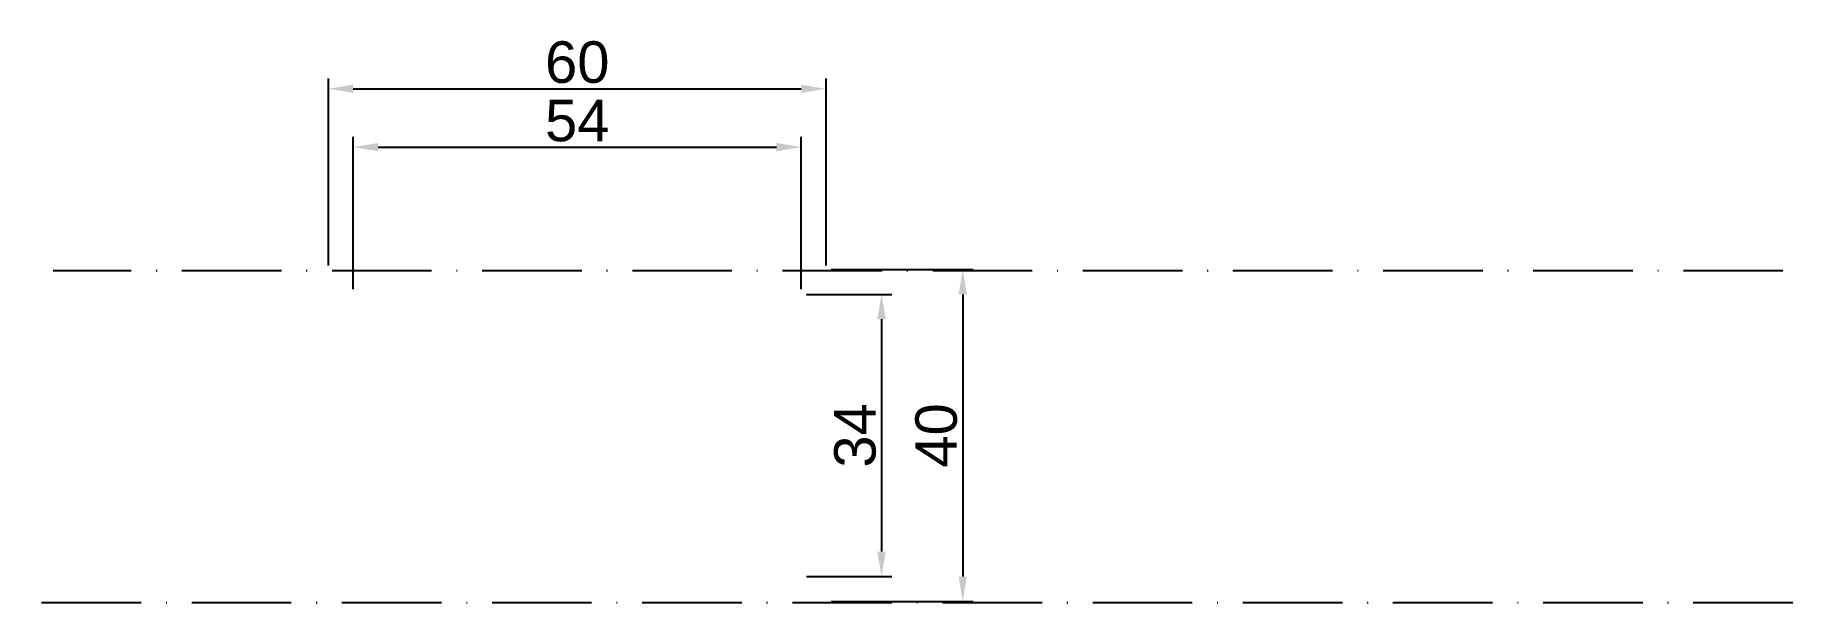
# Model space of a CAD drawing. Header units: millimetres. Extents: x 51 to 263, y 53 to 121.
import ezdxf

# ---------------------------------------------------------------- set-up
doc = ezdxf.new("R2010")
doc.units = ezdxf.units.MM
doc.linetypes.add('ACAD_ISO10W100', pattern=[18, 12, -3, 0, -3])
doc.layers.add('Marimi', color=50, linetype='Continuous')
doc.layers.add('Reference_line', color=3, linetype='ACAD_ISO10W100')
doc.styles.get("Standard").update_dxf_attribs({"font": 'arial.ttf'})
doc.dimstyles.new('ISO-25', dxfattribs={"dimtxt": 5, "dimasz": 3, "dimexe": 1.25, "dimexo": 0.625, "dimtad": 1, "dimtxsty": 'Standard', "dimcen": 2.5, "dimadec": 0, "dimazin": 0, "dimtfac": 1, "dimtmove": 0, "dimatfit": 3, "dimfxl": 1, "dimarcsym": 0})

# ---------------------------------------------------------------- blocks, each defined once
blk = doc.blocks.new('*D7')
at = {"layer": 'Defpoints', "color": 0, "transparency": 16777216}
for p in [(146.6, 114.73), (86.6, 92.79), (146.6, 92.79)]:
    blk.add_point(p, dxfattribs=at)
at = {"layer": 'Marimi', "color": 0, "lineweight": -2, "transparency": 16777216}
for p, q in [((86.6, 93.42), (86.6, 115.98)), ((89.6, 114.73), (143.6, 114.73)), ((146.6, 93.42), (146.6, 115.98))]:
    blk.add_line(p, q, dxfattribs=at)
at = {"layer": 'Marimi', "color": 0, "transparency": 16777216}
for points in [[(89.6, 115.23), (89.6, 114.23), (86.6, 114.73)], [(143.6, 115.23), (143.6, 114.23), (146.6, 114.73)]]:
    blk.add_solid(points, dxfattribs=at)
at = {"layer": 'Marimi', "color": 0, "transparency": 16777216, "insert": (116.6, 117.91), "char_height": 5, "attachment_point": 5}
blk.add_mtext('60', dxfattribs=at)
blk = doc.blocks.new('*D8')
at = {"layer": 'Defpoints', "color": 0, "transparency": 16777216}
for p in [(143.6, 107.7), (89.6, 89.96), (143.6, 89.96)]:
    blk.add_point(p, dxfattribs=at)
at = {"layer": 'Marimi', "color": 0, "lineweight": -2, "transparency": 16777216}
for p, q in [((89.6, 90.59), (89.6, 108.95)), ((143.6, 90.59), (143.6, 108.95)), ((92.6, 107.7), (140.6, 107.7))]:
    blk.add_line(p, q, dxfattribs=at)
at = {"layer": 'Marimi', "color": 0, "transparency": 16777216}
for points in [[(92.6, 108.2), (92.6, 107.2), (89.6, 107.7)], [(140.6, 108.2), (140.6, 107.2), (143.6, 107.7)]]:
    blk.add_solid(points, dxfattribs=at)
at = {"layer": 'Marimi', "color": 0, "transparency": 16777216, "insert": (116.6, 110.87), "char_height": 5, "attachment_point": 5}
blk.add_mtext('54', dxfattribs=at)
blk = doc.blocks.new('*D10')
at = {"layer": 'Defpoints', "color": 0, "transparency": 16777216}
for p in [(146.6, 92.96), (146.6, 52.96), (163.07, 52.96)]:
    blk.add_point(p, dxfattribs=at)
at = {"layer": 'Marimi', "color": 0, "lineweight": -2, "transparency": 16777216}
for p, q in [((147.22, 92.96), (164.32, 92.96)), ((163.07, 89.96), (163.07, 55.96)), ((147.22, 52.96), (164.32, 52.96))]:
    blk.add_line(p, q, dxfattribs=at)
at = {"layer": 'Marimi', "color": 0, "transparency": 16777216}
for points in [[(162.57, 89.96), (163.57, 89.96), (163.07, 92.96)], [(162.57, 55.96), (163.57, 55.96), (163.07, 52.96)]]:
    blk.add_solid(points, dxfattribs=at)
at = {"layer": 'Marimi', "color": 0, "transparency": 16777216, "insert": (159.89, 72.96), "char_height": 5, "attachment_point": 5, "rotation": 90}
blk.add_mtext('40', dxfattribs=at)
blk = doc.blocks.new('*D11')
at = {"layer": 'Defpoints', "color": 0, "transparency": 16777216}
for p in [(143.6, 89.96), (143.6, 55.96), (153.28, 55.96)]:
    blk.add_point(p, dxfattribs=at)
at = {"layer": 'Marimi', "color": 0, "lineweight": -2, "transparency": 16777216}
for p, q in [((144.22, 89.96), (154.53, 89.96)), ((153.28, 86.96), (153.28, 58.96)), ((144.22, 55.96), (154.53, 55.96))]:
    blk.add_line(p, q, dxfattribs=at)
at = {"layer": 'Marimi', "color": 0, "transparency": 16777216}
for points in [[(152.78, 86.96), (153.78, 86.96), (153.28, 89.96)], [(152.78, 58.96), (153.78, 58.96), (153.28, 55.96)]]:
    blk.add_solid(points, dxfattribs=at)
at = {"layer": 'Marimi', "color": 0, "transparency": 16777216, "insert": (150.1, 72.96), "char_height": 5, "attachment_point": 5, "rotation": 90}
blk.add_mtext('34', dxfattribs=at)

msp = doc.modelspace()

# ---------------------------------------------------------------- linework, layer by layer
at = {"layer": 'Reference_line'}
for p, q in [((261.942, 92.792), (53.432, 92.792)), ((263.13, 52.792), (51.253, 52.792))]:
    msp.add_line(p, q, dxfattribs=at)

# ---------------------------------------------------------------- dimensions: what is measured, and where the dimension line sits
at = {"layer": 'Marimi'}
for base, p1, p2, picture, middle in [((146.599, 114.73), (86.599, 92.792), (146.599, 92.792), '*D7', (116.599, 117.908)), ((143.599, 107.701), (89.599, 89.96), (143.599, 89.96), '*D8', (116.599, 110.869))]:
    dim = msp.add_linear_dim(base=base, p1=p1, p2=p2, dimstyle='ISO-25', dxfattribs=at)
    dim.commit()
    dim.dimension.update_dxf_attribs({"geometry": picture, "text_midpoint": middle})
for base, p1, p2, picture, middle in [((163.065, 52.96), (146.599, 92.96), (146.599, 52.96), '*D10', (159.887, 72.96)), ((153.279, 55.96), (143.599, 89.96), (143.599, 55.96), '*D11', (150.1, 72.96))]:
    dim = msp.add_linear_dim(base=base, p1=p1, p2=p2, angle=90, dimstyle='ISO-25', dxfattribs=at)
    dim.commit()
    dim.dimension.update_dxf_attribs({"geometry": picture, "text_midpoint": middle})

doc.saveas('drawing.dxf')
